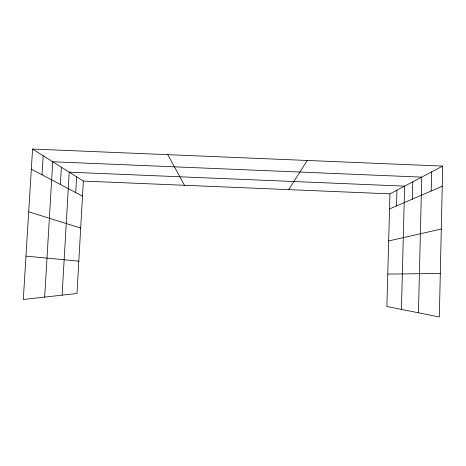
<?xml version="1.0" encoding="UTF-8"?>
<svg xmlns="http://www.w3.org/2000/svg" width="466" height="466" viewBox="0 0 466 466"><rect width="100%" height="100%" fill="white"/><g stroke="black" fill="none" stroke-linecap="round" stroke-linejoin="round"><path stroke-width="0.7" d="M442.7 166.1L439.333 316.956L386.879 306.494L389.949 193.85L442.7 166.1L32.562 149.044L23.3 299.481L76.995 293.487L83.35 181.076L32.562 149.044M418.451 312.791L421.747 177.127L52.734 161.766L44.672 297.092M431.225 191.002L431.667 171.902M401.424 309.395L404.616 186.138L69.224 172.17L62.106 295.147M412.334 199.133L412.771 181.845M396.531 205.937L396.95 190.169M75.708 192.557L76.605 176.824M60.359 184.466L61.372 167.218M42.027 174.791L43.175 155.743M288.716 189.633L307.251 160.467M389.535 208.949L442.251 186.254M388.667 240.939L441.296 229.027M387.759 274.101L440.306 273.466M83.35 181.076L389.949 193.85M25.968 256.114L78.824 261.164M28.7 211.803L80.694 228.066M31.321 169.146L82.499 196.139M167.801 154.671L184.472 185.287"/></g></svg>
